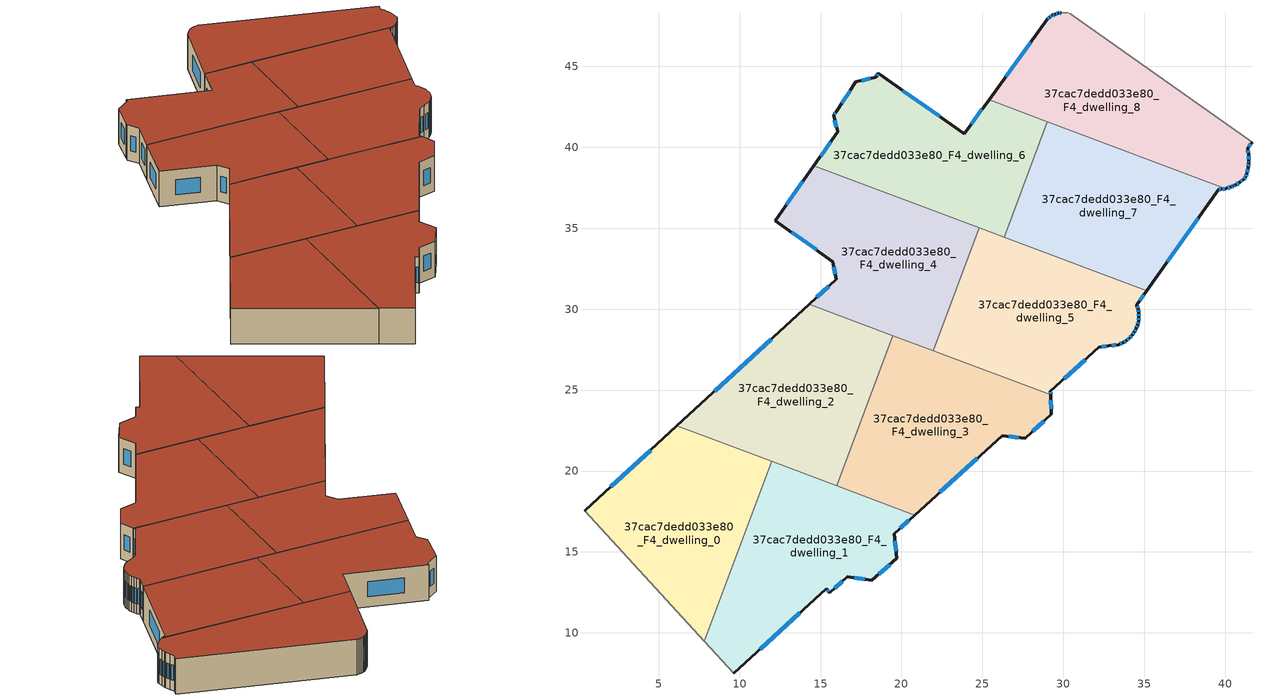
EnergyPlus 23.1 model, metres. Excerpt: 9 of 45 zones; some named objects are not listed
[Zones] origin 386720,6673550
37cac7dedd033e80_F4_dwelling_0
 floor to 37cac7dedd033e80_F3_dwelling_0 (EU_floor_Construction): 11.98,20.59 7.81,9.48 0.42,17.54 6.13,22.79 z12
 wall outside (EU_wall_Construction): 6.13,22.79 0.42,17.54 z12:15
 wall adiabatic (EU_wall_Construction): 0.42,17.54 7.81,9.48 z12:15
 wall to 37cac7dedd033e80_F4_dwelling_1 (EU_wall_Construction): 7.81,9.48 11.98,20.59 z12:15
 wall to 37cac7dedd033e80_F4_dwelling_2 (EU_wall_Construction): 11.98,20.59 6.13,22.79 z12:15
 window (EU_Window_Construction): 4.5,21.29 2.05,19.04 z12.86:14.14
 roof outside (EU_roof_Construction): 7.81,9.48 11.98,20.59 6.13,22.79 0.42,17.54 z15
37cac7dedd033e80_F4_dwelling_1
 floor to 37cac7dedd033e80_F3_dwelling_1 (EU_floor_Construction): 20.82,17.28 19.55,16.12 19.72,14.6 18.17,13.24 16.64,13.47 15.56,12.48 15.36,12.73 9.63,7.5 7.81,9.48 11.98,20.59 z12
 wall outside (EU_wall_Construction): 9.63,7.5 15.36,12.73 15.56,12.48 16.64,13.47 18.17,13.24 19.72,14.6 19.55,16.12 20.82,17.28 z12:15
 wall adiabatic (EU_wall_Construction): 7.81,9.48 9.63,7.5 z12:15
 wall to 37cac7dedd033e80_F4_dwelling_3 (EU_wall_Construction): 20.82,17.28 15.99,19.09 z12:15
 wall to 37cac7dedd033e80_F4_dwelling_2 (EU_wall_Construction): 15.99,19.09 11.98,20.59 z12:15
 window (EU_Window_Construction): 15.87,12.76 16.33,13.19 / 15.41,12.66 15.5,12.55 / 11.27,8.99 13.72,11.23 / 19.91,16.45 20.46,16.95 / 19.67,15.03 19.6,15.69 / 18.61,13.63 19.28,14.21 / 17.07,13.4 17.73,13.31 z12.86:14.14
 roof outside (EU_roof_Construction): 18.17,13.24 19.72,14.6 19.55,16.12 20.82,17.28 11.98,20.59 7.81,9.48 9.63,7.5 15.36,12.73 15.56,12.48 16.64,13.47 z15
37cac7dedd033e80_F4_dwelling_2
 floor to 37cac7dedd033e80_F3_dwelling_2 (EU_floor_Construction): 19.47,28.36 15.99,19.09 6.13,22.79 14.3,30.3 z12
 wall outside (EU_wall_Construction): 14.3,30.3 6.13,22.79 z12:15
 wall to 37cac7dedd033e80_F4_dwelling_3 (EU_wall_Construction): 15.99,19.09 19.47,28.36 z12:15
 wall to 37cac7dedd033e80_F4_dwelling_4 (EU_wall_Construction): 19.47,28.36 14.3,30.3 z12:15
 window (EU_Window_Construction): 11.97,28.15 8.46,24.94 z12.86:14.14
 roof outside (EU_roof_Construction): 15.99,19.09 19.47,28.36 14.3,30.3 6.13,22.79 z15
37cac7dedd033e80_F4_dwelling_3
 floor to 37cac7dedd033e80_F3_dwelling_3 (EU_floor_Construction): 29.21,24.7 29.25,23.49 27.66,22.02 26.21,22.19 20.82,17.28 15.99,19.09 19.47,28.36 z12
 wall outside (EU_wall_Construction): 20.82,17.28 26.21,22.19 27.66,22.02 29.25,23.49 29.21,24.7 z12:15
 wall to 37cac7dedd033e80_F4_dwelling_5 (EU_wall_Construction): 29.21,24.7 21.96,27.43 z12:15
 wall to 37cac7dedd033e80_F4_dwelling_4 (EU_wall_Construction): 21.96,27.43 19.47,28.36 z12:15
 window (EU_Window_Construction): 29.24,23.84 29.22,24.36 / 28.12,22.44 28.8,23.07 / 26.63,22.14 27.25,22.07 / 22.36,18.68 24.67,20.79 z12.86:14.14
 roof outside (EU_roof_Construction): 27.66,22.02 29.25,23.49 29.21,24.7 19.47,28.36 15.99,19.09 20.82,17.28 26.21,22.19 z15
37cac7dedd033e80_F4_dwelling_4
 floor to 37cac7dedd033e80_F3_dwelling_4 (EU_floor_Construction): 24.81,35.02 21.96,27.43 14.3,30.3 15.98,31.85 15.77,32.93 12.21,35.47 14.58,38.86 z12
 wall outside (EU_wall_Construction): 14.59,38.86 12.21,35.47 15.77,32.93 15.98,31.85 14.3,30.3 z12:15
 wall to 37cac7dedd033e80_F4_dwelling_5 (EU_wall_Construction): 21.96,27.43 24.81,35.02 z12:15
 wall to 37cac7dedd033e80_F4_dwelling_6 (EU_wall_Construction): 24.81,35.02 14.59,38.86 z12:15
 window (EU_Window_Construction): 15.83,32.62 15.92,32.16 / 13.23,34.75 14.75,33.66 / 13.91,37.89 12.89,36.44 / 15.5,31.4 14.78,30.74 z12.86:14.14
 roof outside (EU_roof_Construction): 21.96,27.43 24.81,35.02 14.59,38.86 12.21,35.47 15.77,32.93 15.98,31.85 14.3,30.3 z15
37cac7dedd033e80_F4_dwelling_5
 floor to 37cac7dedd033e80_F3_dwelling_5 (EU_floor_Construction): 35.16,31.14 34.54,30.26 34.55,30.23 34.62,30 34.66,29.76 34.67,29.51 34.65,29.27 34.59,29.03 34.5,28.8 34.39,28.59 34.25,28.39 34.08,28.21 33.9,28.06 33.69,27.93 33.66,27.91 33.47,27.83 33.42,27.81 32.81,27.72 32.2,27.64 29.21,24.92 29.21,24.7 21.96,27.43 24.81,35.02 z12
 wall outside (EU_wall_Construction): 29.21,24.7 29.21,24.92 32.2,27.64 32.81,27.72 33.42,27.81 33.47,27.83 33.66,27.91 33.69,27.93 33.9,28.06 34.09,28.21 34.25,28.39 34.39,28.59 34.51,28.8 34.59,29.03 34.65,29.27 34.67,29.51 34.66,29.76 34.62,30 34.55,30.23 34.54,30.26 35.16,31.14 z12:15
 wall to 37cac7dedd033e80_F4_dwelling_7 (EU_wall_Construction): 35.16,31.14 26.34,34.45 z12:15
 wall to 37cac7dedd033e80_F4_dwelling_6 (EU_wall_Construction): 26.34,34.45 24.81,35.02 z12:15
 window (EU_Window_Construction): 34.6,30.07 34.57,30.17 / 34.65,29.83 34.63,29.93 / 34.67,29.58 34.67,29.69 / 34.65,29.34 34.67,29.45 / 34.61,29.1 34.63,29.2 / 34.53,28.87 34.57,28.97 / 34.42,28.65 34.47,28.74 / 34.29,28.45 34.35,28.53 / 34.13,28.26 34.2,28.34 / 33.95,28.1 34.03,28.17 / 33.75,27.96 33.84,28.02 / 33.52,27.85 33.61,27.89 / 32.99,27.75 33.25,27.79 / 32.38,27.67 32.64,27.7 / 30.06,25.7 31.35,26.86 / 29.21,24.76 29.21,24.86 / 34.72,30.51 34.98,30.89 z12.86:14.14
 roof outside (EU_roof_Construction): 33.66,27.91 33.69,27.93 33.9,28.06 34.09,28.21 34.25,28.39 34.39,28.59 34.51,28.8 34.59,29.03 34.65,29.27 34.67,29.51 34.66,29.76 34.62,30 34.55,30.23 34.54,30.26 35.16,31.14 24.81,35.02 21.96,27.43 29.21,24.7 29.21,24.92 32.2,27.64 32.81,27.72 33.42,27.81 33.47,27.83 z15
37cac7dedd033e80_F4_dwelling_6
 floor to 37cac7dedd033e80_F3_dwelling_6 (EU_floor_Construction): 29.02,41.59 26.34,34.45 14.58,38.86 16.05,40.95 15.82,41.96 15.96,42.18 17.18,44.04 18.42,44.34 18.56,44.57 23.88,40.83 25.41,42.94 z12
 wall outside (EU_wall_Construction): 25.41,42.94 23.88,40.83 18.56,44.57 18.42,44.34 17.18,44.04 15.96,42.18 15.82,41.96 16.05,40.95 14.59,38.86 z12:15
 wall to 37cac7dedd033e80_F4_dwelling_8 (EU_wall_Construction): 29.02,41.59 25.41,42.94 z12:15
 wall to 37cac7dedd033e80_F4_dwelling_7 (EU_wall_Construction): 26.34,34.45 29.02,41.59 z12:15
 window (EU_Window_Construction): 24.97,42.34 24.32,41.43 / 15.63,40.36 15,39.46 / 15.89,41.67 15.98,41.24 / 15.92,42.12 15.86,42.02 / 16.83,43.51 16.31,42.71 / 18.07,44.25 17.54,44.12 / 18.52,44.51 18.46,44.4 / 22.36,41.9 20.08,43.5 z12.86:14.14
 roof outside (EU_roof_Construction): 26.34,34.45 29.02,41.59 25.41,42.94 23.88,40.83 18.56,44.57 18.42,44.34 17.18,44.04 15.96,42.18 15.82,41.96 16.05,40.95 14.58,38.86 z15
37cac7dedd033e80_F4_dwelling_7
 floor to 37cac7dedd033e80_F3_dwelling_7 (EU_floor_Construction): 40.04,37.45 39.77,37.41 39.59,37.39 35.16,31.14 26.34,34.45 29.02,41.59 z12
 wall outside (EU_wall_Construction): 35.16,31.14 39.59,37.39 39.77,37.41 40.04,37.45 z12:15
 wall to 37cac7dedd033e80_F4_dwelling_8 (EU_wall_Construction): 40.04,37.45 29.02,41.59 z12:15
 window (EU_Window_Construction): 39.64,37.4 39.72,37.4 / 36.42,32.92 38.32,35.61 / 39.85,37.42 39.96,37.44 z12.86:14.14
 roof outside (EU_roof_Construction): 35.16,31.14 39.59,37.39 39.77,37.41 40.04,37.45 29.02,41.59 26.34,34.45 z15
37cac7dedd033e80_F4_dwelling_8
 floor to 37cac7dedd033e80_F3_dwelling_8 (EU_floor_Construction): 41.65,40.31 41.38,39.93 41.45,39.55 41.46,39.14 41.45,39.04 41.42,38.74 41.33,38.35 41.27,38.17 41.13,38.03 40.9,37.83 40.64,37.67 40.51,37.61 40.36,37.55 40.07,37.46 40.04,37.45 25.41,42.94 29,47.9 29.01,47.92 29.16,48.04 29.32,48.14 29.5,48.22 29.67,48.28 29.68,48.28 29.87,48.31 30.07,48.32 30.26,48.3 30.44,48.26 z12
 wall outside (EU_wall_Construction): 29.87,48.31 29.68,48.28 29.67,48.28 29.5,48.22 29.32,48.14 29.16,48.04 29.01,47.92 29,47.9 25.41,42.94 / 40.04,37.45 40.07,37.46 40.36,37.55 40.51,37.61 40.64,37.67 40.9,37.83 41.13,38.03 41.27,38.17 41.33,38.35 41.42,38.74 41.46,39.04 41.46,39.14 41.45,39.55 41.38,39.93 41.66,40.31 z12:15
 wall adiabatic (EU_wall_Construction): 41.66,40.31 30.44,48.26 30.26,48.3 30.07,48.32 29.87,48.31 z12:15
 window (EU_Window_Construction): 29.28,48.11 29.21,48.07 / 29.45,48.2 29.37,48.16 / 29.62,48.26 29.55,48.24 / 29.82,48.3 29.74,48.29 / 41.46,40.04 41.58,40.2 / 41.43,39.66 41.4,39.82 / 41.46,39.26 41.45,39.43 / 41.46,39.07 41.46,39.11 / 41.43,38.83 41.45,38.96 / 41.36,38.46 41.4,38.63 / 41.29,38.22 41.31,38.3 / 41.17,38.07 41.23,38.13 / 40.97,37.89 41.07,37.97 / 40.71,37.72 40.82,37.79 / 40.55,37.63 40.6,37.65 / 40.4,37.56 40.47,37.59 / 40.15,37.48 40.28,37.52 / 27.97,46.49 26.43,44.36 / 29.12,48 29.05,47.95 z12.86:14.14
 roof outside (EU_roof_Construction): 41.13,38.03 41.27,38.17 41.33,38.35 41.42,38.74 41.45,39.04 41.46,39.14 41.45,39.55 41.38,39.93 41.65,40.31 30.44,48.26 30.26,48.3 30.07,48.32 29.87,48.31 29.68,48.28 29.67,48.28 29.5,48.22 29.32,48.14 29.16,48.04 29.01,47.92 29,47.9 25.41,42.94 40.04,37.45 40.07,37.46 40.36,37.55 40.51,37.61 40.64,37.67 40.9,37.83 z15
[Building]
EU S2 Campaign: North Axis=0; Terrain=City; Solar Distribution=FullExterior
[Site:Location]
Helsinki-Vantaa.AP: Latitude=60.317; Longitude=24.963; Time Zone=2; Elevation=54.6
[SizingPeriod:WeatherFileDays]
AnnualSizingPeriod: Begin Month=1; Begin Day of Month=1; End Month=12; End Day of Month=31; Day of Week for Start Day=Monday; Use Weather File Daylight Saving Period=No; Use Weather File Rain and Snow Indicators=No
[MATERIAL]
EU_InternalMass_Material: Roughness=MediumRough; Thickness=0.1; Conductivity=1; Density=1800; Specific Heat=900; Thermal Absorptance=0.9; Solar Absorptance=0.7; Visible Absorptance=0.7
[MATERIAL:NOMASS] Roughness=MediumRough; Thermal Absorptance=0.9; Solar Absorptance=0.7; Visible Absorptance=0.7
Name | Thermal Resistance
EU_wall_NoMass | 1.10183
EU_roof_NoMass; EU_floor_NoMass | 1.70606
[WINDOWMATERIAL:SIMPLEGLAZINGSYSTEM]
EU_Window_SimpleGlazing: UFactor=3.11035; Solar Heat Gain Coefficient=0.8; Visible Transmittance=0.8
[CONSTRUCTION]
EU_wall_Construction: EU_wall_NoMass
EU_roof_Construction: EU_roof_NoMass
EU_floor_Construction: EU_floor_NoMass
EU_Window_Construction: EU_Window_SimpleGlazing
EU_InternalMass_Construction: EU_InternalMass_Material
[ZONE] Type=1; Multiplier=1; Ceiling Height=autocalculate; Floor Area=autocalculate; Part of Total Floor Area=Yes
Name | Volume
37cac7dedd033e80_F4_dwelling_0; 37cac7dedd033e80_F4_dwelling_2 | 238.523
37cac7dedd033e80_F4_dwelling_1 | 238.531
37cac7dedd033e80_F4_dwelling_3 | 238.513
37cac7dedd033e80_F4_dwelling_4 | 238.537
37cac7dedd033e80_F4_dwelling_5 | 238.496
37cac7dedd033e80_F4_dwelling_6 | 238.525
37cac7dedd033e80_F4_dwelling_7 | 238.544
37cac7dedd033e80_F4_dwelling_8 | 238.519
[INTERNALMASS] Construction=EU_InternalMass_Construction
Name | Zone or ZoneList | Surface Area
37cac7dedd033e80_F4_dwelling_0_EU_InternalMass | 37cac7dedd033e80_F4_dwelling_0 | 79.5069
37cac7dedd033e80_F4_dwelling_1_EU_InternalMass | 37cac7dedd033e80_F4_dwelling_1 | 79.5105
37cac7dedd033e80_F4_dwelling_2_EU_InternalMass | 37cac7dedd033e80_F4_dwelling_2 | 79.5056
37cac7dedd033e80_F4_dwelling_3_EU_InternalMass | 37cac7dedd033e80_F4_dwelling_3 | 79.5036
37cac7dedd033e80_F4_dwelling_4_EU_InternalMass | 37cac7dedd033e80_F4_dwelling_4 | 79.5127
37cac7dedd033e80_F4_dwelling_5_EU_InternalMass | 37cac7dedd033e80_F4_dwelling_5 | 79.499
37cac7dedd033e80_F4_dwelling_6_EU_InternalMass | 37cac7dedd033e80_F4_dwelling_6 | 79.5089
37cac7dedd033e80_F4_dwelling_7_EU_InternalMass | 37cac7dedd033e80_F4_dwelling_7 | 79.5135
37cac7dedd033e80_F4_dwelling_8_EU_InternalMass | 37cac7dedd033e80_F4_dwelling_8 | 79.5059
[OTHEREQUIPMENT] Fuel Type=Electricity; Design Level Calculation Method=Watts/Area; Power per Zone Floor Area=1; Fraction Latent=0; Fraction Radiant=0; Fraction Lost=0; Carbon Dioxide Generation Rate=0; EndUse Subcategory=EU_Step8_InternalGains
Name | Zone or ZoneList or Space or SpaceList | Schedule
EU_Step8_InternalGain_37cac7dedd033e80_F4_dwelling_0_f000 | 37cac7dedd033e80_F4_dwelling_0 | EU_Step8_GainSchedule_37cac7dedd033e80_F4_dwelling_0_f000
EU_Step8_InternalGain_37cac7dedd033e80_F4_dwelling_1_f000 | 37cac7dedd033e80_F4_dwelling_1 | EU_Step8_GainSchedule_37cac7dedd033e80_F4_dwelling_1_f000
EU_Step8_InternalGain_37cac7dedd033e80_F4_dwelling_2_f000 | 37cac7dedd033e80_F4_dwelling_2 | EU_Step8_GainSchedule_37cac7dedd033e80_F4_dwelling_2_f000
EU_Step8_InternalGain_37cac7dedd033e80_F4_dwelling_3_f000 | 37cac7dedd033e80_F4_dwelling_3 | EU_Step8_GainSchedule_37cac7dedd033e80_F4_dwelling_3_f000
EU_Step8_InternalGain_37cac7dedd033e80_F4_dwelling_4_f000 | 37cac7dedd033e80_F4_dwelling_4 | EU_Step8_GainSchedule_37cac7dedd033e80_F4_dwelling_4_f000
EU_Step8_InternalGain_37cac7dedd033e80_F4_dwelling_5_f000 | 37cac7dedd033e80_F4_dwelling_5 | EU_Step8_GainSchedule_37cac7dedd033e80_F4_dwelling_5_f000
EU_Step8_InternalGain_37cac7dedd033e80_F4_dwelling_6_f000 | 37cac7dedd033e80_F4_dwelling_6 | EU_Step8_GainSchedule_37cac7dedd033e80_F4_dwelling_6_f000
EU_Step8_InternalGain_37cac7dedd033e80_F4_dwelling_7_f000 | 37cac7dedd033e80_F4_dwelling_7 | EU_Step8_GainSchedule_37cac7dedd033e80_F4_dwelling_7_f000
EU_Step8_InternalGain_37cac7dedd033e80_F4_dwelling_8_f000 | 37cac7dedd033e80_F4_dwelling_8 | EU_Step8_GainSchedule_37cac7dedd033e80_F4_dwelling_8_f000
[ZONEVENTILATION:DESIGNFLOWRATE] Schedule=EU_AlwaysOn; Design Flow Rate Calculation Method=AirChanges/Hour; Air Changes per Hour=0.756316; Ventilation Type=Natural; Fan Pressure Rise=0; Fan Total Efficiency=1; Constant Term Coefficient=1; Temperature Term Coefficient=0; Velocity Term Coefficient=0; Velocity Squared Term Coefficient=0; Minimum Indoor Temperature=-100; Maximum Indoor Temperature=100; Delta Temperature=-100; Minimum Outdoor Temperature=-100; Maximum Outdoor Temperature=100; Maximum Wind Speed=40
Name | Zone or ZoneList or Space or SpaceList
EU_ConstantAir_37cac7dedd033e80_F4_dwelling_0 | 37cac7dedd033e80_F4_dwelling_0
EU_ConstantAir_37cac7dedd033e80_F4_dwelling_1 | 37cac7dedd033e80_F4_dwelling_1
EU_ConstantAir_37cac7dedd033e80_F4_dwelling_2 | 37cac7dedd033e80_F4_dwelling_2
EU_ConstantAir_37cac7dedd033e80_F4_dwelling_3 | 37cac7dedd033e80_F4_dwelling_3
EU_ConstantAir_37cac7dedd033e80_F4_dwelling_4 | 37cac7dedd033e80_F4_dwelling_4
EU_ConstantAir_37cac7dedd033e80_F4_dwelling_5 | 37cac7dedd033e80_F4_dwelling_5
EU_ConstantAir_37cac7dedd033e80_F4_dwelling_6 | 37cac7dedd033e80_F4_dwelling_6
EU_ConstantAir_37cac7dedd033e80_F4_dwelling_7 | 37cac7dedd033e80_F4_dwelling_7
EU_ConstantAir_37cac7dedd033e80_F4_dwelling_8 | 37cac7dedd033e80_F4_dwelling_8
[HVACTEMPLATE:ZONE:IDEALLOADSAIRSYSTEM] System Availability Schedule=EU_AlwaysOn; Maximum Heating Supply Air Temperature=50; Minimum Cooling Supply Air Temperature=13; Maximum Heating Supply Air Humidity Ratio=0.0156; Minimum Cooling Supply Air Humidity Ratio=0.0077; Heating Limit=NoLimit; Cooling Limit=NoLimit; Heating Availability Schedule=EU_AlwaysOn; Cooling Availability Schedule=EU_CoolingOff; Dehumidification Control Type=ConstantSensibleHeatRatio; Cooling Sensible Heat Ratio=0.7; Dehumidification Setpoint=60; Humidification Control Type=None; Humidification Setpoint=30; Outdoor Air Method=None; Outdoor Air Flow Rate per Person=0.00944; Outdoor Air Flow Rate per Zone Floor Area=0; Outdoor Air Flow Rate per Zone=0; Demand Controlled Ventilation Type=None; Outdoor Air Economizer Type=NoEconomizer; Heat Recovery Type=None; Sensible Heat Recovery Effectiveness=0.7; Latent Heat Recovery Effectiveness=0.65
Name | Template Thermostat
37cac7dedd033e80_F4_dwelling_0 | EU_HeatOnly_37cac7dedd033e80_F4_dwelling_0
37cac7dedd033e80_F4_dwelling_1 | EU_HeatOnly_37cac7dedd033e80_F4_dwelling_1
37cac7dedd033e80_F4_dwelling_2 | EU_HeatOnly_37cac7dedd033e80_F4_dwelling_2
37cac7dedd033e80_F4_dwelling_3 | EU_HeatOnly_37cac7dedd033e80_F4_dwelling_3
37cac7dedd033e80_F4_dwelling_4 | EU_HeatOnly_37cac7dedd033e80_F4_dwelling_4
37cac7dedd033e80_F4_dwelling_5 | EU_HeatOnly_37cac7dedd033e80_F4_dwelling_5
37cac7dedd033e80_F4_dwelling_6 | EU_HeatOnly_37cac7dedd033e80_F4_dwelling_6
37cac7dedd033e80_F4_dwelling_7 | EU_HeatOnly_37cac7dedd033e80_F4_dwelling_7
37cac7dedd033e80_F4_dwelling_8 | EU_HeatOnly_37cac7dedd033e80_F4_dwelling_8
[SIZING:ZONE] Zone Cooling Design Supply Air Temperature Input Method=SupplyAirTemperature; Zone Cooling Design Supply Air Temperature=13; Zone Heating Design Supply Air Temperature Input Method=SupplyAirTemperature; Zone Heating Design Supply Air Temperature=50; Zone Cooling Design Supply Air Humidity Ratio=0.008; Zone Heating Design Supply Air Humidity Ratio=0.008; Cooling Design Air Flow Method=DesignDay; Cooling Design Air Flow Rate=0; Cooling Minimum Air Flow per Zone Floor Area=0.000762; Cooling Minimum Air Flow=0; Cooling Minimum Air Flow Fraction=0.2; Heating Design Air Flow Method=DesignDay; Heating Design Air Flow Rate=0; Heating Maximum Air Flow per Zone Floor Area=0.002032; Heating Maximum Air Flow=0.141576; Heating Maximum Air Flow Fraction=0.3; Account for Dedicated Outdoor Air System=No; Dedicated Outdoor Air System Control Strategy=NeutralSupplyAir; Dedicated Outdoor Air Low Setpoint Temperature for Design=autosize; Dedicated Outdoor Air High Setpoint Temperature for Design=autosize; Zone Load Sizing Method=Sensible Load Only No Latent Load; Zone Latent Cooling Design Supply Air Humidity Ratio Input Method=HumidityRatioDifference; Zone Cooling Design Supply Air Humidity Ratio Difference=0.005; Zone Latent Heating Design Supply Air Humidity Ratio Input Method=HumidityRatioDifference; Zone Humidification Design Supply Air Humidity Ratio Difference=0.005
37cac7dedd033e80_F4_dwelling_0; 37cac7dedd033e80_F4_dwelling_1; 37cac7dedd033e80_F4_dwelling_2; 37cac7dedd033e80_F4_dwelling_3; 37cac7dedd033e80_F4_dwelling_4; 37cac7dedd033e80_F4_dwelling_5; 37cac7dedd033e80_F4_dwelling_6; 37cac7dedd033e80_F4_dwelling_7; 37cac7dedd033e80_F4_dwelling_8
[SCHEDULE:CONSTANT]
Name | Hourly Value
EU_AlwaysOn | 1
EU_CoolingOff | 0
[SCHEDULE:FILE] Column Number=1; Rows to Skip at Top=0; Number of Hours of Data=8760; Column Separator=Comma; Interpolate to Timestep=No; Minutes per Item=60; Adjust Schedule for Daylight Savings=Yes
Name | File
EU_Step8_GainSchedule_37cac7dedd033e80_F4_dwelling_0_f000 | ../../schedules/37cac7dedd033e80/37cac7dedd033e80_F4_dwelling_0_f000_gain.csv
EU_Step8_GainSchedule_37cac7dedd033e80_F4_dwelling_1_f000 | ../../schedules/37cac7dedd033e80/37cac7dedd033e80_F4_dwelling_1_f000_gain.csv
EU_Step8_GainSchedule_37cac7dedd033e80_F4_dwelling_2_f000 | ../../schedules/37cac7dedd033e80/37cac7dedd033e80_F4_dwelling_2_f000_gain.csv
EU_Step8_GainSchedule_37cac7dedd033e80_F4_dwelling_3_f000 | ../../schedules/37cac7dedd033e80/37cac7dedd033e80_F4_dwelling_3_f000_gain.csv
EU_Step8_GainSchedule_37cac7dedd033e80_F4_dwelling_4_f000 | ../../schedules/37cac7dedd033e80/37cac7dedd033e80_F4_dwelling_4_f000_gain.csv
EU_Step8_GainSchedule_37cac7dedd033e80_F4_dwelling_5_f000 | ../../schedules/37cac7dedd033e80/37cac7dedd033e80_F4_dwelling_5_f000_gain.csv
EU_Step8_GainSchedule_37cac7dedd033e80_F4_dwelling_6_f000 | ../../schedules/37cac7dedd033e80/37cac7dedd033e80_F4_dwelling_6_f000_gain.csv
EU_Step8_GainSchedule_37cac7dedd033e80_F4_dwelling_7_f000 | ../../schedules/37cac7dedd033e80/37cac7dedd033e80_F4_dwelling_7_f000_gain.csv
EU_Step8_GainSchedule_37cac7dedd033e80_F4_dwelling_8_f000 | ../../schedules/37cac7dedd033e80/37cac7dedd033e80_F4_dwelling_8_f000_gain.csv
